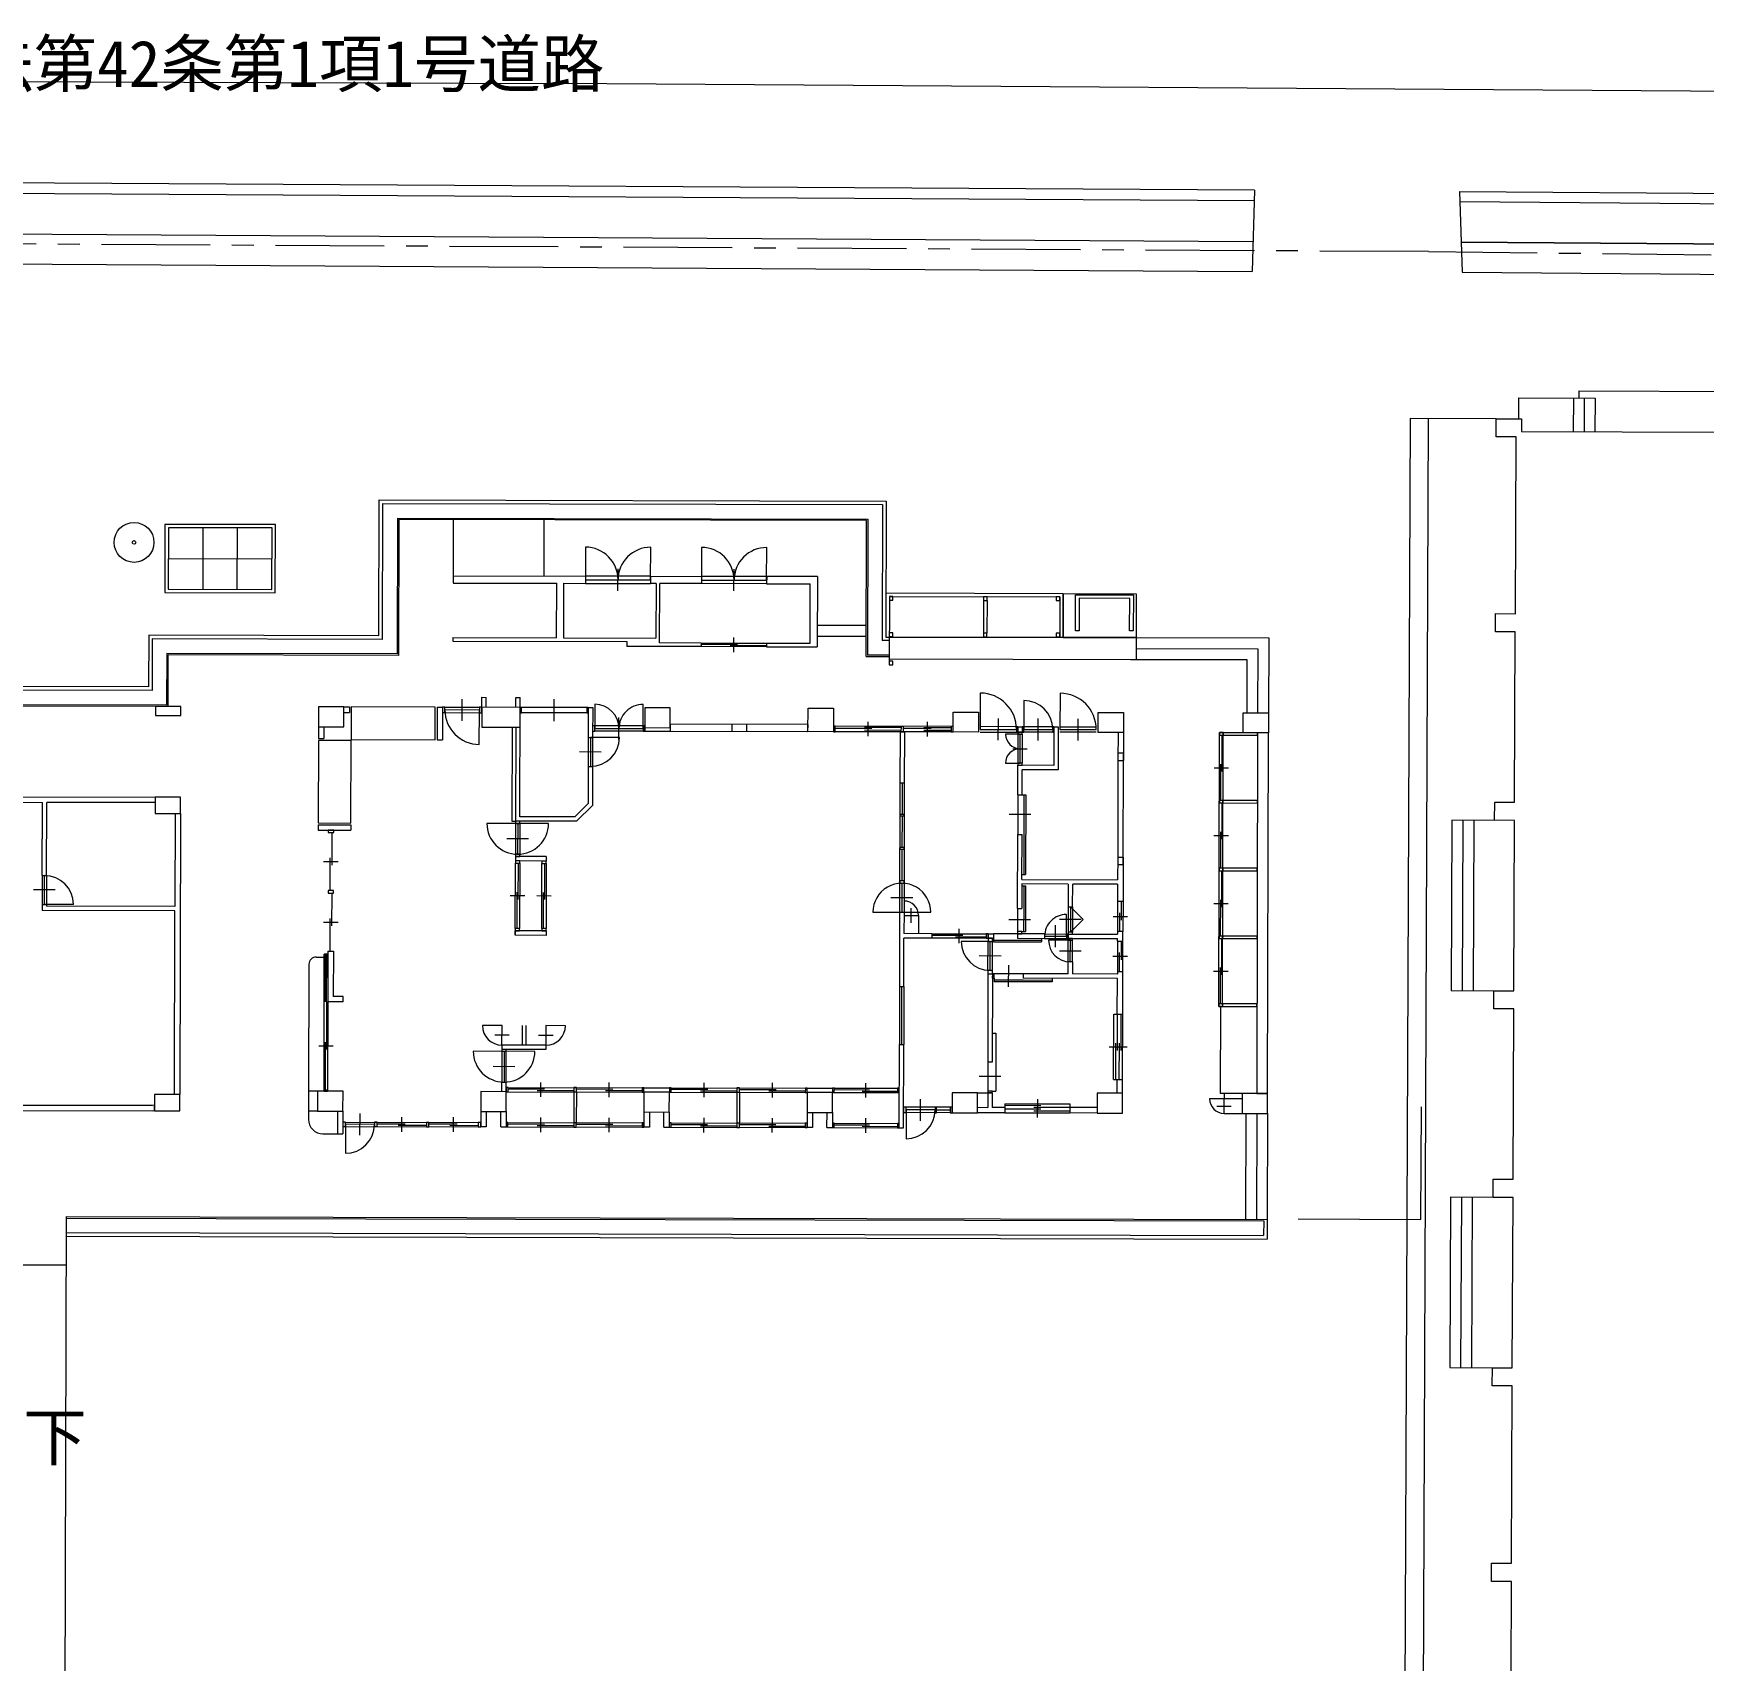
# Model space of a CAD drawing. Units: millimetres at full size, sheet at 1:600. Extents: x -122597 to 241961, y -83100 to 96007.
# Drawn here: x 5474 to 51538, y 39343 to 84219 of the extents above; entities that cross this region are included whole.
import ezdxf
from ezdxf.enums import TextEntityAlignment as Align

# ---------------------------------------------------------------- set-up
doc = ezdxf.new("R2010")
doc.units = ezdxf.units.MM
doc.header["$LTSCALE"] = 600
doc.linetypes.add('CHAIN1', pattern=[8, 5, -1, 1, -1])
doc.layers.add('1-0', color=2, linetype='Continuous', lineweight=18)
doc.styles.add('ＭＳ ゴシック', font='')
doc.styles.get('ＭＳ ゴシック').set_extended_font_data('MS Gothic')

msp = doc.modelspace()

# ---------------------------------------------------------------- linework, layer by layer
at = {"layer": '1-0', "color": 4, "lineweight": 9}
for p, q in [((-36303.5, 83035.6), (19926.6, 82835.8)), ((80397.3, 82428.5), (19926.6, 82835.8)), ((39149.7, 79895.2), (-37049.7, 80333)), ((39148, 79600.8), (-37051.4, 80038.6)), ((39149.7, 79895.2), (39089, 77648.6)), ((44807.1, 79855.4), (77798.2, 79623)), ((77790.8, 79316.1), (44816.8, 79573.4)), ((-37011.7, 78956.5), (39111.4, 78476.7)), ((44854.8, 78461.6), (77764, 78208.6)), ((77764, 78208.6), (44854.8, 78461.6))]:
    msp.add_line(p, q, dxfattribs=at)
at = {"layer": '1-0', "color": 5, "lineweight": 9}
for p, q in [((44807.1, 79855.4), (44883.2, 77630.1)), ((-37019.4, 78125.8), (39089, 77648.6)), ((44883.2, 77630.1), (76448.8, 77364.8)), ((48097.4, 74358.6), (48096.6, 74158.6)), ((48097.4, 74358.6), (73947.2, 74253.2)), ((47946.6, 74159.2), (47942.8, 73234.2)), ((48246.6, 74158), (48242.8, 73233)), ((43444.3, 73602.6), (43300.8, 38417.9)), ((45819.3, 73592.9), (43444.3, 73602.6)), ((43944.3, 73600.5), (43790.8, 35975.9)), ((15003.8, 67605.4), (15012.7, 71355.3)), ((15012.7, 71355.3), (28992.7, 71322.1)), ((15103.5, 67505.1), (15112.5, 71255.1)), ((15112.5, 71255.1), (28892.4, 71222.4)), ((28892.4, 71222.4), (28883.5, 67472.4)), ((28992.7, 71322.1), (28983.7, 67572.1)), ((10149.2, 70584.4), (10145.2, 68889.4)), ((11098.5, 68887.1), (11102.5, 70582.1)), ((15511.5, 70854.2), (15502.6, 67104.2)), ((15511.5, 70854.2), (28491.5, 70823.3)), ((17051.4, 70810.5), (17047.7, 69260.5)), ((19551.4, 70804.6), (19547.7, 69254.6)), ((28442.5, 67033.4), (28451.4, 70783.4)), ((28491.5, 70823.3), (28482.6, 67073.3)), ((9193.8, 69739.2), (12053.8, 69732.4)), ((27094.5, 67899.1), (28444.5, 67895.9)), ((8653.8, 67620.4), (8650.4, 66195.4)), ((15003.8, 67605.4), (8653.8, 67620.4)), ((8753.6, 67520.2), (8750.2, 66095.2)), ((15103.5, 67505.1), (8753.6, 67520.2)), ((27093.8, 67599.1), (28443.8, 67595.9)), ((29078.5, 67471.9), (28883.5, 67472.4)), ((35733.7, 67556.1), (28983.7, 67572.1)), ((29078.8, 67586.9), (29178.8, 67586.7)), ((31673.8, 67580.7), (31773.8, 67580.5)), ((33678.8, 67576), (33778.8, 67575.7)), ((33873.7, 67560.5), (35898.7, 67555.7)), ((9152.6, 67119.3), (9149.2, 65694.3)), ((15502.6, 67104.2), (9152.6, 67119.3)), ((9189.1, 65654.2), (9192.5, 67079.2)), ((15542.5, 67064.1), (9192.5, 67079.2)), ((28442.5, 67033.4), (29077.5, 67031.9)), ((29077.6, 67071.9), (28482.6, 67073.3)), ((8650.4, 66195.4), (1190.4, 66213.2)), ((8750.2, 66095.2), (3690.2, 66107.2)), ((8839.1, 65655), (3689.1, 65667.2)), ((9149.2, 65694.3), (3689.2, 65707.2)), ((44899.1, 62521.6), (44879.9, 57821.6)), ((45199.1, 62520.3), (45179.9, 57820.4)), ((38912.5, 54433.5), (38905.6, 51508.5)), ((39212.5, 54432.8), (39205.6, 51507.8)), ((39512.5, 54432.1), (39505.6, 51507.1)), ((44856.7, 52121.6), (44837.5, 47421.7)), ((45156.7, 52120.4), (45137.5, 47420.5)), ((6352.4, 37585.8), (6385.7, 51585.8)), ((6384.6, 51145.8), (39404.5, 51067.3)), ((6385.6, 51545.8), (39405.5, 51467.3)), ((6385.7, 51585.8), (39505.6, 51507.1)), ((39405.5, 51467.3), (39404.5, 51067.3)), ((39505.6, 51507.1), (39504.3, 50967.1)), ((6384.4, 51045.8), (39504.3, 50967.1))]:
    msp.add_line(p, q, dxfattribs=at)
at = {"layer": '1-0', "color": 7, "linetype": 'CHAIN1', "lineweight": 9}
for q in [(-45420.5, 78680.2), (78391.6, 77827.8)]:
    msp.add_line((43950.3, 78200), q, dxfattribs=at)
at = {"layer": '1-0'}
for p, q in [((20699.6, 70051.8), (20697.5, 69151.8)), ((22497.5, 69147.5), (22499.6, 70047.5)), ((23899.6, 70044.2), (23897.5, 69144.2)), ((25697.5, 69139.9), (25699.6, 70039.9)), ((17047.7, 69260.5), (17047.3, 69064)), ((17047.7, 69260.5), (20697.7, 69251.8)), ((20697.7, 69251.8), (20697.2, 69051.8)), ((20697.5, 69151.8), (21597.5, 69149.7)), ((22497.7, 69247.5), (20697.7, 69251.8)), ((21596.8, 68849.7), (21598.2, 69449.7)), ((21597.5, 69149.7), (22497.5, 69147.5)), ((22497.7, 69247.5), (22497.2, 69047.5)), ((22497.7, 69247.5), (23897.7, 69244.2)), ((23897.7, 69244.2), (23897.2, 69044.2)), ((23897.5, 69144.2), (24797.5, 69142.1)), ((25697.7, 69239.9), (23897.7, 69244.2)), ((24796.7, 68842.1), (24798.2, 69442.1)), ((24797.5, 69142.1), (25697.5, 69139.9)), ((25697.7, 69239.9), (25697.2, 69039.9)), ((27097.7, 69236.6), (25697.7, 69239.9)), ((27097.7, 69236.6), (27093.1, 67299.1)), ((17047.2, 69060.5), (19897.2, 69053.7)), ((19897.2, 69053.7), (19893.7, 67551.2)), ((20097.2, 69053.2), (20093.7, 67550.8)), ((20097.2, 69053.2), (20697.2, 69051.8)), ((20697.2, 69051.8), (22497.2, 69047.5)), ((22647.2, 69047.2), (22497.2, 69047.5)), ((22647.2, 69047.2), (22643.7, 67544.7)), ((22743.3, 67409.5), (22747.2, 69047)), ((23897.2, 69044.2), (22747.2, 69047)), ((25697.2, 69039.9), (23897.2, 69044.2)), ((25697.2, 69039.9), (26897.2, 69037.1)), ((26893.3, 67399.6), (26897.2, 69037.1)), ((33876.6, 68765.5), (28986.6, 68777.1)), ((29081.4, 68686.9), (29076.9, 66801.9)), ((29081.4, 68686.9), (33781.4, 68675.7)), ((33781.4, 68675.7), (33778.8, 67575.7)), ((33873.7, 67560.5), (33876.6, 68765.5)), ((35898.7, 67555.7), (35901.6, 68755.7)), ((31676.1, 68580.7), (31674, 67680.7)), ((31776.1, 68580.5), (31774, 67680.5)), ((46326.1, 63015.7), (46345.3, 67715.7)), ((17043.7, 67558), (17043.4, 67458)), ((17043.7, 67558), (19893.7, 67551.2)), ((20093.7, 67550.8), (22643.7, 67544.7)), ((23893.1, 67306.7), (21843.1, 67311.6)), ((23893.3, 67406.7), (22743.3, 67409.5)), ((23893.3, 67406.7), (23893.1, 67306.7)), ((25693.1, 67302.4), (23893.1, 67306.7)), ((23893.3, 67406.7), (25693.3, 67402.4)), ((23893.3, 67373.4), (24893.3, 67371)), ((24693.2, 67338.2), (25693.2, 67335.8)), ((24792.7, 67154.6), (24793.7, 67554.6)), ((25693.3, 67402.4), (25693.1, 67302.4)), ((25693.1, 67302.4), (27093.1, 67299.1)), ((25693.3, 67402.4), (26893.3, 67399.6)), ((29178.8, 67586.7), (29179, 67686.7)), ((31773.8, 67580.5), (31774, 67680.5)), ((33778.8, 67575.7), (33779, 67675.7)), ((17839.1, 65633.6), (17839.8, 65908.6)), ((17839.8, 65908.6), (17959.8, 65908.3)), ((17959.1, 65633.3), (17959.8, 65908.3)), ((18891.9, 62616.1), (18899.8, 65906.1)), ((31590.1, 66025.9), (31587.7, 65025.9)), ((33790.1, 66020.7), (33787.7, 65020.7)), ((14038.8, 65492.6), (14188.8, 65492.3)), ((14239.1, 65642.2), (14237, 64742.2)), ((16559.1, 65636.6), (14239.1, 65642.2)), ((16557, 64736.7), (16559.1, 65636.6)), ((16609.1, 65636.5), (16607, 64736.5)), ((16609.1, 65636.5), (16759.1, 65636.2)), ((16759.1, 65636.2), (16757, 64736.2)), ((16823.7, 65486), (17773.7, 65483.8)), ((17773.9, 65558.8), (16823.9, 65561)), ((16824.1, 65636), (17774.1, 65633.8)), ((17298.2, 65259.9), (17299.6, 65859.9)), ((17771.7, 64608.8), (17773.9, 65558.8)), ((17839.1, 65633.6), (17837.8, 65083.6)), ((18899.1, 65631.1), (17839.1, 65633.6)), ((20738.7, 65476.7), (18938.7, 65481)), ((20739.1, 65626.7), (18939.1, 65631)), ((19838.2, 65253.9), (19839.6, 65853.9)), ((20779.1, 65626.6), (20899.1, 65626.3)), ((20899.1, 65626.3), (20897.1, 64801.3)), ((20959.3, 65716.2), (20957.7, 65051.2)), ((22287.7, 65048), (22289.3, 65713)), ((32789.6, 65823.1), (32787.7, 65023.1)), ((13337.8, 65094.3), (13337, 64769.3)), ((13487.8, 65093.9), (13487, 64768.9)), ((17837.8, 65083.6), (18897.8, 65081.1)), ((18777.8, 65081.4), (18771.6, 62496.4)), ((22287.5, 64973), (20957.5, 64976.2)), ((20957.7, 65051.2), (21622.7, 65049.6)), ((22287.9, 65123), (20957.9, 65126.2)), ((21622, 64749.6), (21623.4, 65349.6)), ((21622.7, 65049.6), (22287.7, 65048)), ((22337.8, 65072.9), (22337.5, 64972.9)), ((22337.5, 64972.9), (23037.5, 64971.2)), ((23038, 65171.2), (23037.5, 64971.2)), ((26838, 65162.2), (23038, 65171.2)), ((23087.5, 64971.1), (26787.5, 64962.3)), ((24738, 65167.2), (24737.5, 64967.2)), ((25138, 65166.3), (25137.5, 64966.3)), ((27537.8, 65060.6), (27537.5, 64960.6)), ((30787.5, 64952.8), (27587.5, 64960.4)), ((27587.8, 65060.4), (28595.3, 65058)), ((30787.9, 65102.8), (27587.9, 65110.4)), ((28395.1, 65008.5), (29402.6, 65006.1)), ((28395.3, 65083.5), (29402.8, 65081.1)), ((28494.7, 64833.3), (28495.7, 65233.3)), ((29377.5, 64956.2), (29374.2, 63551.2)), ((29377.5, 64956.2), (29497.5, 64955.9)), ((29402.5, 64956.1), (29472.5, 64956)), ((29472.8, 65056), (30230.3, 65054.2)), ((29497.5, 64955.9), (29494.2, 63550.9)), ((30030.1, 65004.6), (30787.6, 65002.8)), ((30030.3, 65079.6), (30787.8, 65077.8)), ((30129.7, 64829.4), (30130.7, 65229.4)), ((30787.8, 65052.8), (30787.5, 64952.8)), ((31587.5, 64950.9), (32587.5, 64948.6)), ((31587.7, 65025.9), (32587.7, 65023.5)), ((32587.9, 65098.5), (31587.9, 65100.9)), ((32087, 64724.7), (32088.4, 65324.7)), ((32627.9, 65098.5), (32627.5, 64948.5)), ((32627.9, 65098.5), (32747.9, 65098.2)), ((32747.9, 65098.2), (32747.5, 64948.2)), ((32787.7, 65023.1), (33587.7, 65021.2)), ((33587.9, 65096.2), (32787.9, 65098.1)), ((33187, 64722.1), (33188.4, 65322.1)), ((33617.9, 65096.1), (33615.3, 64031.1)), ((33617.9, 65096.1), (33737.9, 65095.8)), ((33737.9, 65095.8), (33735.1, 63910.8)), ((33787.7, 65020.7), (34787.7, 65018.3)), ((33787.9, 65095.7), (34787.9, 65093.3)), ((34287, 64719.5), (34288.4, 65319.5)), ((13336.9, 64719.3), (13331.5, 62444.3)), ((13337, 64769.3), (13487, 64768.9)), ((14237, 64742.2), (16557, 64736.7)), ((16607, 64736.5), (16757, 64736.2)), ((20777.1, 64801.6), (20775.2, 64001.6)), ((20837.1, 64801.5), (20835.2, 64001.5)), ((21637.1, 64799.6), (20837.1, 64801.5)), ((20897.1, 64801.3), (20895.2, 64001.3)), ((32687.4, 64890.8), (32287.4, 64891.8)), ((32486.4, 64491.3), (32886.4, 64490.3)), ((32627.4, 64891), (32625.5, 64091)), ((32627.5, 64948.5), (32747.5, 64948.2)), ((32685.5, 64090.8), (32686.4, 64490.8)), ((32686.4, 64490.8), (32687.4, 64890.8)), ((32747.4, 64890.7), (32745.5, 64090.7)), ((33587.5, 64946.2), (32787.5, 64948.1)), ((34787.5, 64943.3), (33787.5, 64945.7)), ((35387.5, 64941.9), (35385.7, 64166.9)), ((35537.5, 64941.5), (35535.7, 64166.5)), ((38169.7, 57455.3), (38187.5, 64920.2)), ((38254, 64865.1), (38251.6, 63865.1)), ((38269.7, 57455), (38287.5, 64920)), ((39237.5, 64932.7), (39213.8, 54982.8)), ((39537.5, 64932), (39237.5, 64932.7)), ((39513.8, 54982.1), (39537.5, 64932)), ((21136.2, 64400.8), (20536.2, 64402.2)), ((32285.5, 64091.8), (32685.5, 64090.8)), ((32623.4, 63223.5), (32625.3, 64033.5)), ((33615.3, 64031.1), (32625.3, 64033.5)), ((35385.7, 64166.9), (35535.7, 64166.5)), ((38218.8, 64065.2), (38216.4, 63065.2)), ((20775.2, 64001.6), (20772.8, 62976.5)), ((32743.4, 63223.2), (32745.1, 63913.2)), ((33735.1, 63910.8), (32745.1, 63913.2)), ((38035.2, 63965.6), (38435.2, 63964.6)), ((5033.2, 63164), (8833.2, 63155)), ((29374.2, 63551.2), (29365.7, 59981.2)), ((29374.2, 63551.2), (29494.2, 63550.9)), ((29434.2, 63551), (29432.1, 62678)), ((29494.2, 63550.9), (29485.7, 59980.9)), ((32623.4, 63223.5), (32620.8, 62123.5)), ((32623.4, 63223.5), (32743.4, 63223.2)), ((32743.4, 63223.2), (32843.4, 63222.9)), ((32843.4, 63222.9), (32838.2, 61022.9)), ((5032.8, 63014), (5722.8, 63012.4)), ((5718, 60997.4), (5722.8, 63012.4)), ((5838, 60997.1), (5842.8, 63012.1)), ((8832.8, 63005), (5842.8, 63012.1)), ((9382.1, 62703.7), (9376, 60138.7)), ((9532.1, 62703.3), (9513.7, 54953.4)), ((20407.1, 62612.5), (20772.8, 62976.5)), ((20456.5, 62492.4), (20892.7, 62926.5)), ((32982.1, 62672.6), (32382.1, 62674)), ((38249.6, 62995.1), (38247.2, 61995.1)), ((13331.4, 62394.3), (13331, 62244.3)), ((13331, 62244.3), (14231, 62242.2)), ((13331.5, 62444.3), (14231.5, 62442.2)), ((19681.5, 62429.2), (17981.5, 62433.3)), ((18771.5, 62431.4), (18769.5, 61581.4)), ((20456.5, 62492.4), (18771.6, 62496.4)), ((18831.5, 62431.2), (18829.5, 61581.2)), ((18891.5, 62431.1), (18889.5, 61581.1)), ((20407.1, 62612.5), (18891.9, 62616.1)), ((29432, 62638), (29429.9, 61765)), ((38214.3, 62195.2), (38211.9, 61195.2)), ((46304.9, 57815.8), (46324.1, 62515.8)), ((13705.9, 62178.4), (13703.7, 61278.4)), ((19130.5, 62005.5), (18530.5, 62007)), ((32737.9, 60883.2), (32740.8, 62123.2)), ((38030.8, 62095.6), (38430.7, 62094.7)), ((13479, 61379), (13879, 61378)), ((13654.2, 61478.5), (13652.1, 60578.5)), ((18764.6, 59531.4), (18768.9, 61331.4)), ((18769.3, 61516.4), (18769, 61396.4)), ((19619.3, 61514.4), (18769.3, 61516.4)), ((18846.5, 60331.2), (18848.9, 61331.2)), ((18888.9, 61331.1), (18884.6, 59531.1)), ((19494.6, 59529.7), (19498.9, 61329.6)), ((19576.5, 60329.5), (19578.9, 61329.5)), ((19618.9, 61329.4), (19614.6, 59529.4)), ((29429.8, 61725), (29427.8, 60851)), ((35379.3, 61496.9), (35377.8, 60876.9)), ((35379.3, 61496.9), (35529.3, 61496.5)), ((35529.3, 61496.5), (35526.4, 60286.6)), ((5718, 60997.4), (5716.1, 60197.4)), ((5718, 60997.4), (5838, 60997.1)), ((5776.1, 60197.3), (5778, 60997.3)), ((5838, 60997.1), (5836.1, 60197.1)), ((32737.9, 60883.2), (35377.8, 60876.9)), ((32738.2, 61023.2), (32838.2, 61022.9)), ((38245.1, 61125.1), (38242.7, 60125.1)), ((6077.1, 60596.5), (5477.1, 60598)), ((13701.9, 60508.4), (13699.8, 59608.4)), ((19026.7, 60430.8), (18626.7, 60431.7)), ((18807, 60531.3), (18804.6, 59531.3)), ((19756.7, 60429), (19356.7, 60430)), ((19537, 60529.6), (19534.6, 59529.6)), ((29726.6, 60380.3), (29126.7, 60381.8)), ((29427.6, 60781), (29425.7, 59981.1)), ((32737.6, 60763.2), (32736, 60083.2)), ((32737.4, 60713.2), (32837.4, 60712.9)), ((34017.6, 60760.1), (32737.6, 60763.2)), ((32787.4, 60713.1), (32786, 60083.1)), ((32837.4, 60712.9), (32834.5, 59452.9)), ((34017.6, 60760.1), (34016.1, 60130.1)), ((34136.1, 60129.9), (34137.6, 60759.9)), ((35377.6, 60756.9), (34137.6, 60759.9)), ((35377.6, 60756.9), (35376.4, 60286.9)), ((5716.1, 60197.4), (5715.7, 60027.4)), ((9375.7, 60018.7), (5715.7, 60027.4)), ((5716.1, 60197.4), (5836.1, 60197.1)), ((6576.1, 60195.4), (5776.1, 60197.3)), ((5836.1, 60197.1), (5836, 60147.1)), ((9376, 60138.7), (5836, 60147.1)), ((9363.7, 54953.7), (9375.7, 60018.7)), ((28625.7, 59983), (30225.7, 59979.1)), ((29365.7, 59981.2), (29360.8, 57931.2)), ((29486.4, 60290.9), (29485.5, 59890.9)), ((29485.5, 59890.9), (29885.5, 59890)), ((29685, 59690.4), (29686, 60090.4)), ((29885.5, 59890), (29884.3, 59390)), ((32616, 60083.5), (32614.3, 59383.5)), ((32616, 60083.5), (32736, 60083.2)), ((32786, 60083.1), (32784.5, 59453.1)), ((33964.1, 59320.3), (33965.6, 59920.3)), ((34016.1, 60130.1), (34014.4, 59430.1)), ((34016.1, 60130.1), (34136.1, 60129.9)), ((34076.1, 60130), (34074.4, 59430)), ((34136.1, 60129.9), (34134.4, 59429.9)), ((35376.4, 60286.9), (35374.4, 59446.9)), ((35376.4, 60286.9), (35526.4, 60286.6)), ((35425.7, 59966.8), (35424.4, 59446.8)), ((35476.4, 60286.7), (35475.2, 59766.7)), ((35526.4, 60286.6), (35524.4, 59446.6)), ((38026.3, 60225.6), (38426.3, 60224.7)), ((38209.9, 60325.2), (38207.5, 59325.2)), ((13475, 59709), (13875, 59708)), ((13650.2, 59808.5), (13648.1, 58908.5)), ((18764.2, 59346.4), (18764.4, 59466.4)), ((18764.4, 59466.4), (18764.2, 59346.4)), ((19614.4, 59464.4), (18764.4, 59466.4)), ((19614.4, 59464.4), (19614.2, 59344.4)), ((31003.7, 59127.3), (31004.6, 59527.3)), ((32975.2, 59767.6), (32375.2, 59769)), ((32734.5, 59453.2), (32834.5, 59452.9)), ((33663.4, 59021), (33664.9, 59621)), ((34375.2, 59779.3), (33775.2, 59780.7)), ((35250.4, 59867.2), (35650.4, 59866.3)), ((19614.2, 59344.4), (18764.2, 59346.4)), ((30254, 59269.1), (29484, 59270.9)), ((30254.3, 59389.1), (29484.3, 59390.9)), ((30254.3, 59389.1), (30254, 59269.1)), ((31754, 59265.5), (30254, 59269.1)), ((30254.2, 59349.1), (31104.2, 59347.1)), ((30254.3, 59389.1), (31754.3, 59385.5)), ((30904.1, 59307.5), (31754.1, 59305.5)), ((31863.8, 59175.3), (31063.8, 59177.2)), ((31801.9, 58375.4), (31803.8, 59175.4)), ((31804.3, 59385.4), (31804, 59265.4)), ((31804, 59265.4), (31954, 59265)), ((31861.9, 58375.3), (31863.8, 59175.3)), ((31921.9, 58375.1), (31923.8, 59175.1)), ((31954, 59265), (31953.8, 59165)), ((31953.8, 59165), (33273.8, 59161.9)), ((32614.3, 59383.5), (31954.3, 59385)), ((32614.3, 59383.5), (32614, 59263.5)), ((32614, 59263.5), (33364, 59261.7)), ((33364.3, 59381.7), (32614.3, 59383.5)), ((33274, 59261.9), (33273.8, 59161.9)), ((33364.3, 59381.7), (33364, 59261.7)), ((33364, 59261.7), (33964, 59260.3)), ((33364.1, 59321.7), (33964.1, 59320.3)), ((33364.3, 59381.7), (33964.3, 59380.3)), ((34073.9, 59210), (33473.9, 59211.4)), ((34012.5, 58610.1), (34013.9, 59210.1)), ((34014.3, 59380.1), (35374.3, 59376.9)), ((34072.5, 58610), (34073.9, 59210)), ((34132.5, 58609.9), (34133.9, 59209.9)), ((35373.8, 59186.9), (35371.8, 58346.9)), ((35373.8, 59186.9), (35374, 59256.9)), ((35373.8, 59186.9), (35523.8, 59186.6)), ((35473.8, 59186.7), (35472.6, 58666.7)), ((35521.8, 58346.6), (35523.8, 59186.6)), ((38240.7, 59255.1), (38238.3, 58255.1)), ((13072.2, 58544.9), (13063.9, 55044.9)), ((13272.7, 58744.4), (13497.7, 58743.9)), ((13489, 55078.9), (13497.9, 58823.9)), ((13597.9, 58823.7), (13497.9, 58823.9)), ((13528.1, 57508.8), (13531.2, 58823.8)), ((13561.4, 57508.8), (13564.6, 58823.7)), ((13598.1, 58908.7), (13594.8, 57508.7)), ((32162.8, 58774.5), (31562.8, 58776)), ((32370.8, 57924), (32372.2, 58524)), ((34373.2, 58909.3), (33773.2, 58910.7)), ((34011.7, 58280.1), (34012.5, 58610.1)), ((34132.5, 58609.9), (34012.5, 58610.1)), ((34132.5, 58609.9), (34131.7, 58279.9)), ((35247.8, 58767.2), (35647.8, 58766.3)), ((35423.1, 58866.8), (35421.8, 58346.8)), ((31801.7, 58285.4), (31795.9, 55850.4)), ((31801.7, 58285.4), (31921.7, 58285.1)), ((31921.7, 58285.1), (31915.9, 55850.1)), ((31971.4, 58165), (31971.2, 58065)), ((33571.1, 58061.2), (31971.2, 58065)), ((32771.7, 58283.1), (31971.7, 58285)), ((35371.4, 58156.9), (32771.4, 58163.1)), ((33571.4, 58161.2), (33571.1, 58061.2)), ((35371.7, 58276.9), (34131.7, 58279.9)), ((35369, 57166.9), (35371.4, 58156.9)), ((35371.8, 58346.9), (35371.7, 58276.9)), ((35371.8, 58346.9), (35521.8, 58346.6)), ((35519, 57166.6), (35521.8, 58346.6)), ((38021.9, 58355.6), (38421.9, 58354.7)), ((38205.4, 58455.2), (38203.1, 57455.2)), ((14020.1, 57657.7), (13745.1, 57658.3)), ((14019.8, 57507.7), (14020.1, 57657.7)), ((29360.8, 57931.2), (29357, 56331.2)), ((29420.8, 57931.1), (29417, 56331.1)), ((29480.8, 57930.9), (29477, 56330.9)), ((13561.4, 57508.8), (13558.3, 56193.8)), ((13594.8, 57508.7), (13589, 55078.7)), ((14019.8, 57507.7), (13594.8, 57508.7)), ((35369, 57166.9), (35366.7, 56166.9)), ((35369, 57166.9), (35519, 57166.6)), ((35469, 57166.7), (35466.7, 56166.7)), ((35514.7, 55366.6), (35519, 57166.6)), ((38213.8, 54985.1), (38219.6, 57385.1)), ((18398.2, 56857.3), (17858.2, 56858.5)), ((18397, 56317.3), (18398.2, 56857.3)), ((18953.2, 56855.9), (18952, 56315.9)), ((19053.2, 56855.7), (19052, 56315.7)), ((19608.2, 56854.4), (19607, 56314.4)), ((20148.2, 56853.1), (19608.2, 56854.4)), ((13341.9, 56294.3), (13741.9, 56293.3)), ((13525.5, 56393.8), (13522.3, 55078.8)), ((18597.6, 56586.8), (18197.6, 56587.7)), ((18397, 56317.3), (18396.7, 56197.3)), ((19607, 56314.4), (18397, 56317.3)), ((19807.6, 56583.9), (19407.6, 56584.9)), ((19607, 56314.4), (19606.7, 56194.4)), ((29351.6, 54036.2), (29357, 56331.2)), ((29357, 56331.2), (29477, 56330.9)), ((29471.6, 54035.9), (29477, 56330.9)), ((31917.8, 56650.1), (32017.8, 56649.9)), ((32017.8, 56649.9), (32014, 55049.9)), ((35141.9, 56267.5), (35541.9, 56266.5)), ((35241.9, 56267.2), (35641.9, 56266.3)), ((35317.1, 56367), (35314.7, 55367)), ((35417.1, 56366.8), (35414.7, 55366.8)), ((19306.6, 56145.1), (17606.6, 56149.1)), ((18396.6, 56147.3), (18394.5, 55297.3)), ((19606.7, 56194.4), (18396.7, 56197.3)), ((18456.6, 56147.1), (18454.5, 55297.1)), ((18514.5, 55297), (18516.6, 56147)), ((31795.9, 55850.4), (31794, 55050.4)), ((31915.9, 55850.1), (31795.9, 55850.4)), ((18755.5, 55721.4), (18155.5, 55722.8)), ((18513.9, 55032), (18514.5, 55297)), ((19471.1, 54889.7), (19472, 55289.7)), ((21356.1, 54885.2), (21357, 55285.2)), ((23971.1, 54879), (23972, 55279)), ((32154.9, 55449.6), (31554.9, 55451)), ((35264.7, 55367.2), (35364.7, 55366.9)), ((35513.9, 54991.6), (35514.7, 55366.6)), ((18563.9, 55031.9), (22263.9, 55023.1)), ((18564.1, 55111.9), (19571.6, 55109.5)), ((18564.2, 55151.9), (22264.2, 55143.1)), ((19371.5, 55069.9), (20379, 55067.5)), ((20378.9, 55027.5), (20376.9, 54177.5)), ((20448.9, 55027.4), (20446.9, 54177.4)), ((20449.1, 55107.4), (21456.6, 55105)), ((21256.5, 55065.5), (22264, 55063.1)), ((22314.2, 55142.9), (23014.2, 55141.3)), ((23063.9, 55021.2), (26763.9, 55012.4)), ((23064.1, 55101.2), (24071.6, 55098.8)), ((23064.2, 55141.2), (26764.2, 55132.4)), ((23871.5, 55059.2), (24879, 55056.8)), ((24878.9, 55016.8), (24876.9, 54166.8)), ((24948.9, 55016.7), (24946.9, 54166.7)), ((24949.1, 55096.7), (25956.6, 55094.3)), ((25756.5, 55054.8), (26764, 55052.4)), ((25856.1, 54874.5), (25857, 55274.5)), ((26814.2, 55132.2), (27514.2, 55130.6)), ((27563.9, 55010.5), (29303.9, 55006.3)), ((27564.1, 55090.5), (28534.1, 55088.2)), ((27564.2, 55130.5), (29304.2, 55126.3)), ((28334, 55048.6), (29304, 55046.3)), ((28433.5, 54868.4), (28434.5, 55268.4)), ((29942, 54229.8), (29943.5, 54829.8)), ((31513.9, 55001.1), (31793.9, 55000.4)), ((31913.9, 55000.1), (31912.9, 54600.1)), ((31914, 55050.1), (32014, 55049.9)), ((33163.4, 54822.2), (33162.5, 54422.2)), ((38313.5, 54834.9), (37913.5, 54835.9)), ((38312.5, 54434.9), (38313.5, 54834.9)), ((38813.5, 54833.7), (38313.5, 54834.9)), ((38813.8, 54983.7), (38812.5, 54433.7)), ((39513.8, 54982.1), (38813.8, 54983.7)), ((39213.8, 54982.8), (39513.8, 54982.1)), ((5077.6, 54513.9), (8747.6, 54505.2)), ((5078, 54663.9), (8748, 54655.2)), ((13062.6, 54494.9), (13062.1, 54269.9)), ((13312.6, 54494.3), (13062.6, 54494.9)), ((13862.6, 54493), (13861.1, 53868)), ((14012.6, 54492.7), (14011.1, 53867.7)), ((14481, 53831.6), (14482.5, 54431.6)), ((17812.6, 54483.6), (17811.6, 54063.6)), ((17812.6, 54483.6), (18512.6, 54482)), ((17962.6, 54488.3), (17961.6, 54063.3)), ((18361.6, 54062.3), (18362.6, 54482.3)), ((18512.6, 54482), (18511.6, 54062)), ((22312.6, 54472.9), (22311.6, 54052.9)), ((22462.6, 54477.6), (22461.6, 54052.6)), ((22861.6, 54051.6), (22862.6, 54471.6)), ((23012.6, 54471.3), (23011.6, 54051.3)), ((26812.6, 54462.2), (26811.6, 54042.2)), ((26962.6, 54466.9), (26961.6, 54041.9)), ((27361.6, 54040.9), (27362.6, 54460.9)), ((27512.6, 54460.6), (27511.6, 54040.6)), ((29542.7, 54530.8), (29540.8, 53730.8)), ((30762.6, 54452.9), (29542.6, 54455.8)), ((30342.7, 54528.9), (29542.7, 54530.8)), ((30762.9, 54602.9), (29542.9, 54605.8)), ((30382.7, 54528.8), (30762.7, 54527.9)), ((32262.6, 54449.3), (31512.6, 54451.1)), ((31512.9, 54601.1), (31792.9, 54600.4)), ((32262.9, 54599.3), (31912.9, 54600.1)), ((32262.9, 54599.3), (32262.6, 54449.3)), ((32262.6, 54449.3), (34062.6, 54445)), ((33262.8, 54546.9), (32262.8, 54549.3)), ((32263.2, 54699.3), (32262.9, 54599.3)), ((33263, 54646.9), (32263, 54649.3)), ((34062.7, 54495), (33062.7, 54497.4)), ((34062.9, 54595), (33062.9, 54597.4)), ((33163.2, 54722.2), (33162.3, 54322.2)), ((34062.9, 54595), (34062.6, 54445)), ((34812.6, 54443.2), (34062.6, 54445)), ((34812.9, 54593.2), (34062.9, 54595)), ((38113, 54635.4), (38513, 54634.4)), ((38312.5, 54434.9), (38812.5, 54433.7)), ((14081.8, 54132.5), (14079.9, 53332.5)), ((14081.6, 54072.5), (17741.6, 54063.8)), ((14881.8, 54130.6), (14081.8, 54132.5)), ((14081.9, 54192.5), (17741.9, 54183.8)), ((14951.8, 54150.4), (15731.8, 54148.6)), ((15531.7, 54109.1), (16311.7, 54107.2)), ((15631.3, 53928.8), (15632.2, 54328.8)), ((16381.8, 54147), (17161.8, 54145.2)), ((16961.7, 54105.7), (17741.7, 54103.8)), ((17061.3, 53925.4), (17062.2, 54325.4)), ((17741.6, 54063.8), (17811.6, 54063.6)), ((17811.6, 54063.6), (17811.9, 54183.6)), ((17961.6, 54063.3), (17811.6, 54063.6)), ((18361.6, 54062.3), (18511.6, 54062)), ((18511.9, 54182), (18511.6, 54062)), ((18561.6, 54061.9), (22261.6, 54053.1)), ((18561.8, 54141.9), (19569.3, 54139.5)), ((18561.9, 54181.9), (22261.9, 54173.1)), ((19369.2, 54099.9), (20376.7, 54097.5)), ((19468.8, 53919.7), (19469.7, 54319.7)), ((20446.8, 54137.4), (21454.3, 54135)), ((21254.2, 54095.5), (22261.7, 54093.1)), ((21353.8, 53915.2), (21354.7, 54315.2)), ((22461.6, 54052.6), (22311.6, 54052.9)), ((22861.6, 54051.6), (23011.6, 54051.3)), ((23061.6, 54051.2), (26761.6, 54042.4)), ((23061.8, 54131.2), (24069.3, 54128.8)), ((23061.9, 54171.2), (26761.9, 54162.4)), ((23869.2, 54089.2), (24876.7, 54086.8)), ((23968.8, 53909), (23969.7, 54309)), ((24946.8, 54126.7), (25954.3, 54124.3)), ((25754.2, 54084.8), (26761.7, 54082.4)), ((25853.7, 53904.5), (25854.7, 54304.5)), ((26961.6, 54041.9), (26811.6, 54042.2)), ((27361.6, 54040.9), (27511.6, 54040.6)), ((27561.6, 54040.5), (29301.6, 54036.3)), ((27561.8, 54120.5), (28531.8, 54118.2)), ((27561.9, 54160.5), (29301.9, 54156.3)), ((28331.7, 54078.6), (29301.7, 54076.3)), ((28431.2, 53898.4), (28432.2, 54298.4)), ((29351.6, 54036.2), (29471.6, 54035.9)), ((13461.1, 53869), (13861.1, 53868)), ((13861.1, 53868), (14011.1, 53867.7)), ((46262.5, 47415.9), (46281.7, 52115.8))]:
    msp.add_line(p, q, dxfattribs=at)
at = {"layer": '1-0', "color": 5, "lineweight": 9}
for points in [[(46444.3, 73590.4), (46446.6, 74165.3), (48546.6, 74156.8), (48542.8, 73231.8)], [(28451.4, 70783.4), (15551.4, 70814.1), (15542.5, 67064.1)], [(28986.6, 68777.1), (28983.7, 67572.1), (33873.7, 67560.5)], [(35733.7, 67556.1), (39543.7, 67547), (39538.7, 65422)], [(35898, 67255.7), (39243, 67247.7), (39238.8, 65482.7)], [(35732.3, 66956.1), (38942.3, 66948.5), (38938.8, 65483.5)], [(46324.1, 62515.8), (44599.1, 62522.8), (44579.9, 57822.8), (46304.9, 57815.8)], [(40354.2, 51525), (43744.2, 51511.2), (43756.8, 54611.2)], [(46281.7, 52115.8), (44556.7, 52122.9), (44537.5, 47422.9), (46262.5, 47415.9)], [(1402.5, 50267.6), (1403.3, 50577.6), (4903.3, 50569.3), (4902.5, 50259.3), (6382.5, 50255.8)]]:
    msp.add_lwpolyline(points, dxfattribs=at)
at = {"layer": '1-0'}
for points in [[(46345.3, 67715.7), (45795.3, 67718), (45797.4, 68217.9), (46347.3, 68215.7), (46367.2, 73090.7), (45817.2, 73092.9), (45819.3, 73592.9)], [(45819.3, 73592.9), (46519.3, 73590), (46517.8, 73240), (52067.8, 73217.4), (52069.2, 73567.4), (52569.2, 73565.4), (52567.8, 73215.4), (57942.7, 73193.5), (57944.2, 73543.5), (58444.2, 73541.4), (58442.7, 73191.4), (63817.7, 73169.5), (63819.1, 73519.5), (64319.1, 73517.5), (64317.7, 73167.5)], [(35901.6, 68755.7), (33876.6, 68760.5), (33873.7, 67560.5)], [(17043.4, 67458), (21843.4, 67446.6), (21843.1, 67311.6)], [(29179, 67686.7), (29079, 67686.9), (29078.8, 67586.9)], [(31774, 67680.5), (31674, 67680.7), (31673.8, 67580.7)], [(33779, 67675.7), (33679, 67676), (33678.8, 67576)], [(18779.1, 65631.4), (18779.8, 65906.4), (18899.8, 65906.1)], [(14039.1, 65642.6), (14189.1, 65642.3), (14188.8, 65492.3)], [(20779.1, 65626.6), (20777.1, 64801.6), (20897.1, 64801.3)], [(18677.8, 65081.6), (18671.6, 62496.6), (18771.6, 62496.4)], [(23037.5, 64971.2), (26837.5, 64962.2), (26838, 65162.2)], [(29472.5, 64956), (29472.9, 65106), (29402.9, 65106.1), (29402.5, 64956.1)], [(14231.5, 62442.2), (14236.9, 64717.2), (13336.9, 64719.3)], [(20775.2, 64001.6), (20895.2, 64001.3), (20892.7, 62926.5)], [(32793.4, 63223.1), (32790.8, 62123.1), (32788.2, 61023.1)], [(46238.5, 41525.9), (45688.5, 41528.2), (45690.5, 42028.2), (46240.5, 42025.9), (46260.5, 46915.9), (45710.5, 46918.1), (45712.5, 47418.1), (46262.5, 47415.9), (46281.7, 52115.8), (45731.7, 52118.1), (45733.7, 52618.1), (46283.7, 52615.8), (46302.9, 57315.8), (45752.9, 57318), (45754.9, 57818), (46304.9, 57815.8), (46324.1, 62515.8), (45774.1, 62518), (45776.1, 63018), (46326.1, 63015.7)], [(13331.4, 62394.3), (14231.4, 62392.2), (14231, 62242.2)], [(32616, 60083.5), (32620.8, 62123.5), (32740.8, 62123.2)], [(19619.3, 61514.4), (19619, 61394.4), (18769, 61396.4)], [(29365.7, 59981.2), (29485.7, 59980.9), (29484.3, 59390.9)], [(34076.1, 60130), (34425.2, 59779.2), (34074.4, 59430)], [(35523.8, 59186.6), (35524.4, 59446.6), (35374.4, 59446.9), (35374.3, 59376.9)], [(29360.8, 57931.2), (29480.8, 57930.9), (29484, 59270.9)], [(31804.3, 59385.4), (31954.3, 59385), (31954, 59265)], [(31953.9, 59215), (32613.9, 59213.5), (33273.9, 59211.9)], [(34014.3, 59380.1), (34014, 59260.1), (35374, 59256.9)], [(13598.1, 58908.7), (13748.1, 58908.3), (13745.1, 57658.3)], [(31971.3, 58115), (32771.3, 58113.1), (33571.3, 58111.2)], [(34011.7, 58280.1), (32771.7, 58283.1), (32771.4, 58163.1)], [(35264.7, 55367.2), (35269, 57167.2), (35369, 57166.9)], [(18393.9, 55032.3), (18394.5, 55297.3), (18514.5, 55297)], [(35363.9, 54991.9), (35364.7, 55366.9), (35514.7, 55366.6)], [(13313.9, 55044.3), (13063.9, 55044.9), (13062.6, 54494.9)], [(18512.6, 54482), (18513.9, 55032), (17813.9, 55033.6), (17812.6, 54483.6)], [(31913.9, 55000.1), (31793.9, 55000.4), (31792.9, 54600.4)], [(38813.8, 54983.7), (38313.8, 54984.9), (38313.5, 54834.9)], [(38812.5, 54433.7), (39512.5, 54432.1), (39513.8, 54982.1)], [(32263.2, 54699.3), (34063.1, 54695), (34062.9, 54595)], [(17811.9, 54183.6), (17741.9, 54183.8), (17741.6, 54063.8)], [(18511.6, 54062), (18561.6, 54061.9), (18561.9, 54181.9), (18511.9, 54182)], [(51927.1, 38717.7), (51312.1, 38720.2), (51310.7, 38370.2), (45875.7, 38392.4), (45877.8, 38892.4), (46227.8, 38890.9), (46238.5, 41525.9)]]:
    msp.add_lwpolyline(points, dxfattribs=at)
at = {"layer": '1-0', "color": 5, "lineweight": 9}
for points in [[(12151.1, 70672.1), (9101.1, 70679.4), (9096.6, 68799.4), (12146.6, 68792.1)], [(12055.8, 70579.9), (9195.9, 70586.7), (9191.8, 68891.7), (12051.8, 68884.9)], [(29077.3, 66971.9), (35897.3, 66955.7), (35898.7, 67555.7), (29078.7, 67571.9)], [(29177.1, 66901.7), (29077.1, 66901.9), (29076.9, 66801.9), (29176.9, 66801.7)]]:
    msp.add_lwpolyline(points, close=True, dxfattribs=at)
at = {"layer": '1-0'}
for points in [[(29181.4, 68686.7), (29081.4, 68686.9), (29081.2, 68586.9), (29181.2, 68586.7)], [(31776.4, 68680.5), (31676.4, 68680.7), (31676.1, 68580.7), (31776.1, 68580.5)], [(33781.4, 68675.7), (33681.4, 68676), (33681.1, 68576), (33781.1, 68575.7)], [(34216.5, 68739.7), (35811.5, 68735.9), (35809.2, 67740.9), (35709.2, 67741.1), (35711.3, 68636.1), (34316.3, 68639.5), (34314.2, 67744.5), (34214.2, 67744.7)], [(8838.5, 65405), (9538.5, 65403.3), (9539.1, 65653.3), (8839.1, 65655)], [(13337.8, 65094.3), (14037.8, 65092.6), (14039.1, 65642.6), (13339.1, 65644.3)], [(16758.7, 65486.2), (16823.7, 65486), (16824.1, 65636), (16759.1, 65636.2)], [(17773.7, 65483.8), (17838.7, 65483.6), (17839.1, 65633.6), (17774.1, 65633.8)], [(18898.7, 65481.1), (18938.7, 65481), (18939.1, 65631), (18899.1, 65631.1)], [(20738.7, 65476.7), (20778.7, 65476.6), (20779.1, 65626.6), (20739.1, 65626.7)], [(22337.8, 65072.9), (23037.8, 65071.2), (23039.1, 65621.2), (22339.1, 65622.9)], [(26839.1, 65612.2), (27539.1, 65610.6), (27537.5, 64960.6), (26837.5, 64962.2)], [(30838.8, 65502.7), (31538.8, 65501), (31537.5, 64951), (30837.5, 64952.7)], [(34838.8, 65493.2), (35538.8, 65491.5), (35537.5, 64941.5), (34837.5, 64943.2)], [(38838.8, 65483.7), (39538.8, 65482), (39537.5, 64932), (38837.5, 64933.7)], [(20957.9, 65126.2), (20897.9, 65126.3), (20897.5, 64976.3), (20957.5, 64976.2)], [(22337.9, 65122.9), (22287.9, 65123), (22287.5, 64973), (22337.5, 64972.9)], [(27587.9, 65110.4), (27537.9, 65110.6), (27537.5, 64960.6), (27587.5, 64960.4)], [(30837.9, 65102.7), (30787.9, 65102.8), (30787.5, 64952.8), (30837.5, 64952.7)], [(32587.5, 64948.6), (32627.5, 64948.5), (32627.9, 65098.5), (32587.9, 65098.5)], [(32747.5, 64948.2), (32787.5, 64948.1), (32787.9, 65098.1), (32747.9, 65098.2)], [(33587.5, 64946.2), (33617.5, 64946.1), (33617.9, 65096.1), (33587.9, 65096.2)], [(32627.4, 64891), (32747.4, 64890.7), (32747.5, 64948.2), (32627.5, 64948.5)], [(38187.5, 64935.2), (39237.5, 64932.7), (39213.8, 54982.8), (38213.8, 54985.1), (38219.6, 57385.1), (38169.6, 57385.3)], [(38187.3, 64865.2), (38287.3, 64865), (38287.5, 64935), (38187.5, 64935.2)], [(38287.3, 64865), (39237.3, 64862.7), (39237.5, 64932.7), (38287.5, 64935)], [(32625.3, 64033.5), (32745.3, 64033.2), (32745.5, 64090.7), (32625.5, 64091)], [(35378.8, 61296.9), (35528.8, 61296.5), (35536.1, 64366.5), (35386.1, 64366.9)], [(8832.1, 62705), (9532.1, 62703.3), (9533.2, 63153.3), (8833.2, 63155)], [(29492.1, 62677.9), (29372.1, 62678.2), (29372, 62638.2), (29492, 62637.9)], [(38182.9, 62995.2), (38282.9, 62995), (38283.1, 63065), (38183.1, 63065.2)], [(38282.9, 62995), (39232.9, 62992.7), (39233.1, 63062.7), (38283.1, 63065)], [(13605.9, 62178.7), (13755.9, 62178.3), (13756, 62243.3), (13606, 62243.7)], [(18891.6, 62496.1), (18771.6, 62496.4), (18771.5, 62431.4), (18891.5, 62431.1)], [(29489.9, 61764.9), (29369.9, 61765.2), (29369.8, 61725.2), (29489.8, 61724.9)], [(18768.9, 61331.4), (18888.9, 61331.1), (18889, 61396.1), (18769, 61396.4)], [(18889.5, 61581.1), (18769.5, 61581.4), (18769.3, 61516.4), (18889.3, 61516.1)], [(19498.9, 61329.6), (19618.9, 61329.4), (19619, 61394.4), (19499, 61394.6)], [(29487.8, 60850.9), (29367.8, 60851.2), (29367.6, 60781.2), (29487.6, 60780.9)], [(38178.4, 61125.3), (38278.4, 61125), (38278.6, 61195), (38178.6, 61195.3)], [(38278.4, 61125), (39228.4, 61122.8), (39228.6, 61192.8), (38278.6, 61195)], [(13601.9, 60508.7), (13751.9, 60508.3), (13752.1, 60578.3), (13602.1, 60578.7)], [(18764.4, 59466.4), (18884.4, 59466.1), (18884.6, 59531.1), (18764.6, 59531.4)], [(19494.4, 59464.7), (19614.4, 59464.4), (19614.6, 59529.4), (19494.6, 59529.7)], [(32734.5, 59453.2), (32614.5, 59453.5), (32614.3, 59383.5), (32734.3, 59383.2)], [(34014.3, 59380.1), (34134.3, 59379.9), (34134.4, 59429.9), (34014.4, 59430.1)], [(31754, 59265.5), (31804, 59265.4), (31804.3, 59385.4), (31754.3, 59385.5)], [(31803.8, 59175.4), (31923.8, 59175.1), (31924, 59265.1), (31804, 59265.4)], [(33964, 59260.3), (34014, 59260.1), (34014.3, 59380.1), (33964.3, 59380.3)], [(34013.9, 59210.1), (34133.9, 59209.9), (34134, 59259.9), (34014, 59260.1)], [(38174, 59255.3), (38274, 59255), (38274.2, 59325), (38174.2, 59325.3)], [(38274, 59255), (39224, 59252.8), (39224.2, 59322.8), (38274.2, 59325)], [(31801.7, 58285.4), (31921.7, 58285.1), (31921.9, 58375.1), (31801.9, 58375.4)], [(31921.4, 58165.1), (31971.4, 58165), (31971.7, 58285), (31921.7, 58285.1)], [(38169.6, 57385.3), (38269.6, 57385), (38269.7, 57455), (38169.7, 57455.3)], [(38269.6, 57385), (39219.6, 57382.8), (39219.7, 57452.8), (38269.7, 57455)], [(18396.6, 56147.3), (18516.6, 56147), (18516.7, 56197), (18396.7, 56197.3)], [(8812.6, 54505), (9512.6, 54503.4), (9513.7, 54953.4), (8813.7, 54955)], [(13312.6, 54494.3), (14012.6, 54492.7), (14013.9, 55042.7), (13313.9, 55044.3)], [(13488.9, 55043.9), (13588.9, 55043.7), (13589, 55078.7), (13489, 55078.9)], [(18513.9, 55032), (18563.9, 55031.9), (18564.2, 55151.9), (18514.2, 55152)], [(20378.9, 55027.5), (20448.9, 55027.4), (20449.2, 55147.4), (20379.2, 55147.5)], [(22263.9, 55023.1), (22313.9, 55022.9), (22314.2, 55142.9), (22264.2, 55143.1)], [(22312.6, 54472.9), (23012.6, 54471.3), (23013.9, 55021.3), (22313.9, 55022.9)], [(23013.9, 55021.3), (23063.9, 55021.2), (23064.2, 55141.2), (23014.2, 55141.3)], [(24878.9, 55016.8), (24948.9, 55016.7), (24949.2, 55136.7), (24879.2, 55136.8)], [(26763.9, 55012.4), (26813.9, 55012.2), (26814.2, 55132.2), (26764.2, 55132.4)], [(26812.6, 54462.2), (27512.6, 54460.6), (27513.9, 55010.6), (26813.9, 55012.2)], [(27513.9, 55010.6), (27563.9, 55010.5), (27564.2, 55130.5), (27514.2, 55130.6)], [(29303.9, 55006.3), (29353.9, 55006.2), (29354.2, 55126.2), (29304.2, 55126.3)], [(30812.6, 54452.7), (31512.6, 54451.1), (31513.9, 55001.1), (30813.9, 55002.7)], [(31793.9, 55000.4), (31913.9, 55000.1), (31914, 55050.1), (31794, 55050.4)], [(34812.6, 54443.2), (35512.6, 54441.6), (35513.9, 54991.6), (34813.9, 54993.2)], [(5012.6, 54514.1), (8812.6, 54505), (8813, 54655), (5013, 54664.1)], [(29472.6, 54455.9), (29542.6, 54455.8), (29542.9, 54605.8), (29472.9, 54605.9)], [(30342.6, 54453.9), (30382.6, 54453.8), (30382.9, 54603.8), (30342.9, 54603.9)], [(30762.6, 54452.9), (30812.6, 54452.7), (30812.9, 54602.7), (30762.9, 54602.9)], [(14011.6, 54072.7), (14081.6, 54072.5), (14081.9, 54192.5), (14011.9, 54192.7)], [(14881.6, 54070.6), (14951.6, 54070.4), (14951.9, 54190.4), (14881.9, 54190.6)], [(16311.6, 54067.2), (16381.6, 54067), (16381.9, 54187), (16311.9, 54187.2)], [(20376.6, 54057.5), (20446.6, 54057.4), (20446.9, 54177.4), (20376.9, 54177.5)], [(22261.6, 54053.1), (22311.6, 54052.9), (22311.9, 54172.9), (22261.9, 54173.1)], [(23011.6, 54051.3), (23061.6, 54051.2), (23061.9, 54171.2), (23011.9, 54171.3)], [(24876.6, 54046.8), (24946.6, 54046.7), (24946.9, 54166.7), (24876.9, 54166.8)], [(26761.6, 54042.4), (26811.6, 54042.2), (26811.9, 54162.2), (26761.9, 54162.4)], [(27511.6, 54040.6), (27561.6, 54040.5), (27561.9, 54160.5), (27511.9, 54160.6)], [(29301.6, 54036.3), (29351.6, 54036.2), (29351.9, 54156.2), (29301.9, 54156.3)]]:
    msp.add_lwpolyline(points, close=True, dxfattribs=at)
at = {"layer": '1-0', "color": 5, "lineweight": 9}
for radius in [550, 50]:
    msp.add_circle((8249.9, 70181.4), radius, dxfattribs=at)
at = {"layer": '1-0'}
for centre, radius, start, end in [((20697.5, 69151.8), 900, 359.86381, 89.86381), ((22497.5, 69147.5), 900, 89.86381, 179.86381), ((23897.5, 69144.2), 900, 359.86381, 89.86381), ((25697.5, 69139.9), 900, 89.86381, 179.86381), ((31587.7, 65025.9), 1000, 359.86381, 89.86381), ((33787.7, 65020.7), 1000, 359.86381, 89.86381), ((17773.9, 65558.8), 950, 179.86381, 269.86381), ((20957.7, 65051.2), 665, 359.86381, 89.86381), ((22287.7, 65048), 665, 89.86381, 179.86381), ((32787.7, 65023.1), 800, 359.86381, 89.86381), ((20837.1, 64801.5), 800, 269.86381, 359.86381), ((32685.5, 64090.8), 400, 89.86381, 179.86381), ((32687.4, 64890.8), 400, 179.86381, 269.86381), ((18831.5, 62431.2), 850, 179.86381, 359.86381), ((5776.1, 60197.3), 800, 359.86381, 89.86381), ((29425.7, 59981.1), 800, 359.86381, 179.86381), ((29485.5, 59890.9), 400, 359.86381, 89.86381), ((33964.1, 59320.3), 600, 89.86381, 179.86381), ((31863.8, 59175.3), 800, 179.86381, 269.86381), ((34073.9, 59210), 600, 179.86381, 269.86381), ((13272.2, 58544.4), 200, 89.86381, 179.86381), ((18398.2, 56857.3), 540, 179.86381, 269.86381), ((19608.2, 56854.4), 540, 269.86381, 359.86381), ((18456.6, 56147.1), 850, 179.86381, 359.86381), ((38313.5, 54834.9), 400, 179.86381, 269.86381), ((29542.7, 54530.8), 800, 269.86381, 359.86381), ((13462.1, 54269), 400, 179.86381, 269.86381), ((14081.8, 54132.5), 800, 269.86381, 359.86381)]:
    msp.add_arc(centre, radius, start, end, dxfattribs=at)

# ---------------------------------------------------------------- texts
at = {"layer": '1-0', "style": 'ＭＳ ゴシック'}
for s, p in [('市道：倉田倉富線\u3000建築基準法第42条第1項1号道路', (-19019.2, 82355.3)), ('渡り廊下', (-53.7, 44481.1))]:
    msp.add_text(s, height=1283, dxfattribs=at).set_placement(p, align=Align.BOTTOM_LEFT)

doc.saveas('drawing.dxf')
